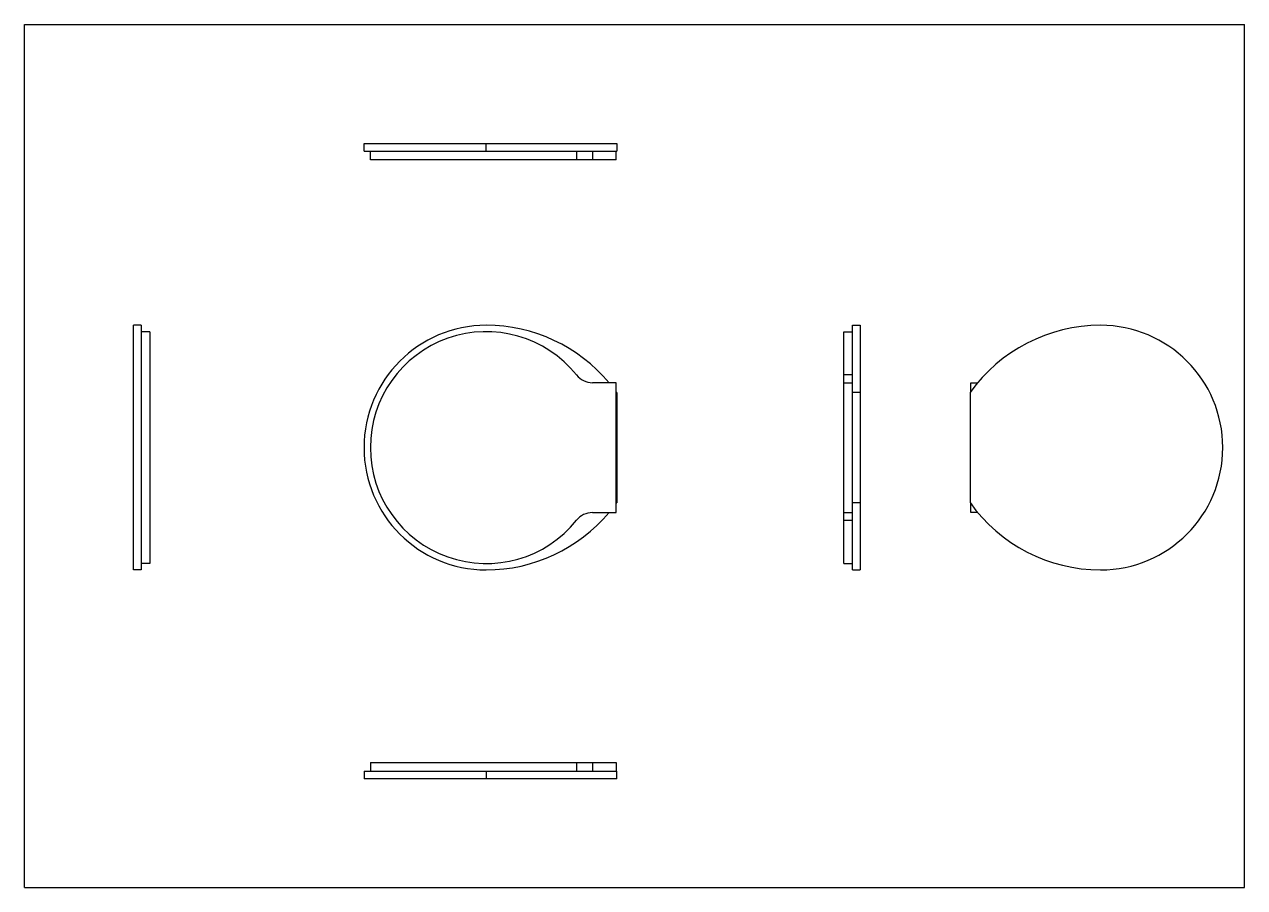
# Model space of a CAD drawing. Header units: millimetres. Extents: x 0 to 297, y 0 to 210.
import ezdxf

# ---------------------------------------------------------------- set-up
doc = ezdxf.new("R2010")
doc.units = ezdxf.units.MM
doc.header["$LTSCALE"] = 16.335
doc.layers.get('0').update_dxf_attribs({"linetype": 'CONTINUOUS'})
doc.layers.add('02___PRT_ALL_AXES', color=7, linetype='CONTINUOUS')

msp = doc.modelspace()

# ---------------------------------------------------------------- linework, layer by layer
at = {"color": 7, "linetype": 'CONTINUOUS'}
for p, q in [((0, 0), (0, 210)), ((0, 210), (297, 210)), ((297, 0), (297, 210)), ((82.66, 181.03), (144.16, 181.03)), ((82.66, 179.13), (144.16, 179.13)), ((112.41, 179.13), (112.41, 181.03)), ((134.39, 179.13), (134.39, 177.03)), ((138.28, 179.13), (138.28, 177.03)), ((144.01, 177.03), (144.01, 179.13)), ((144.16, 181.03), (144.16, 179.13)), ((144.01, 177.03), (84.21, 177.03)), ((26.56, 77.29), (26.56, 136.79)), ((28.46, 136.79), (26.56, 136.79)), ((28.46, 136.79), (28.46, 77.29)), ((201.56, 77.29), (201.56, 136.79)), ((201.56, 136.79), (203.46, 136.79)), ((203.46, 136.79), (203.46, 77.29)), ((30.56, 135.24), (30.56, 78.84)), ((199.46, 78.84), (199.46, 135.24)), ((144.01, 122.84), (138.28, 122.84)), ((144.01, 91.24), (144.01, 122.84)), ((201.56, 124.71), (199.46, 124.71)), ((199.46, 122.84), (201.56, 122.84)), ((230.34, 120.65), (230.34, 122.84)), ((230.34, 122.84), (232.05, 122.84)), ((144.16, 120.44), (144.16, 93.64)), ((203.46, 120.44), (201.56, 120.44)), ((230.19, 120.44), (230.19, 93.64)), ((203.46, 93.64), (201.56, 93.64)), ((230.34, 91.24), (230.34, 93.43)), ((138.28, 91.24), (144.01, 91.24)), ((199.46, 91.24), (201.56, 91.24)), ((199.46, 89.38), (201.56, 89.38)), ((232.05, 91.24), (230.34, 91.24)), ((28.46, 77.29), (26.56, 77.29)), ((201.56, 77.29), (203.46, 77.29)), ((84.21, 30.45), (144.01, 30.45)), ((134.39, 30.45), (134.39, 28.35)), ((138.28, 30.45), (138.28, 28.35)), ((144.01, 30.45), (144.01, 28.35)), ((82.66, 28.35), (144.16, 28.35)), ((112.41, 28.35), (112.41, 26.45)), ((144.16, 26.45), (144.16, 28.35)), ((144.16, 26.45), (82.66, 26.45)), ((0, 0), (297, 0))]:
    msp.add_line(p, q, dxfattribs=at)
for centre, radius, start, end in [((112.41, 107.04), 29.75, 90, 270), ((112.41, 97.79), 39, 39.9659, 90), ((261.94, 97.79), 39, 90, 144.4934), ((261.94, 107.04), 29.75, 270, 90), ((112.41, 107.04), 28.2, 38.7928, 321.2072), ((138.28, 127.84), 5, 218.7928, 270), ((112.41, 97.79), 39, 35.5066, 35.8843), ((112.41, 116.3), 39, 324.1157, 324.4934), ((261.94, 116.3), 39, 215.5066, 270), ((112.41, 116.3), 39, 270, 320.0341), ((138.28, 86.24), 5, 90, 141.2072)]:
    msp.add_arc(centre, radius, start, end, dxfattribs=at)
at = {"layer": '02___PRT_ALL_AXES', "color": 7, "linetype": 'CONTINUOUS'}
for p, q in [((82.66, 179.13), (82.66, 181.03)), ((84.21, 177.03), (84.21, 179.13)), ((30.56, 135.24), (28.46, 135.24)), ((199.46, 135.24), (201.56, 135.24)), ((30.56, 78.84), (28.46, 78.84)), ((199.46, 78.84), (201.56, 78.84)), ((84.21, 30.45), (84.21, 28.35)), ((82.66, 28.35), (82.66, 26.45))]:
    msp.add_line(p, q, dxfattribs=at)

doc.saveas('drawing.dxf')
